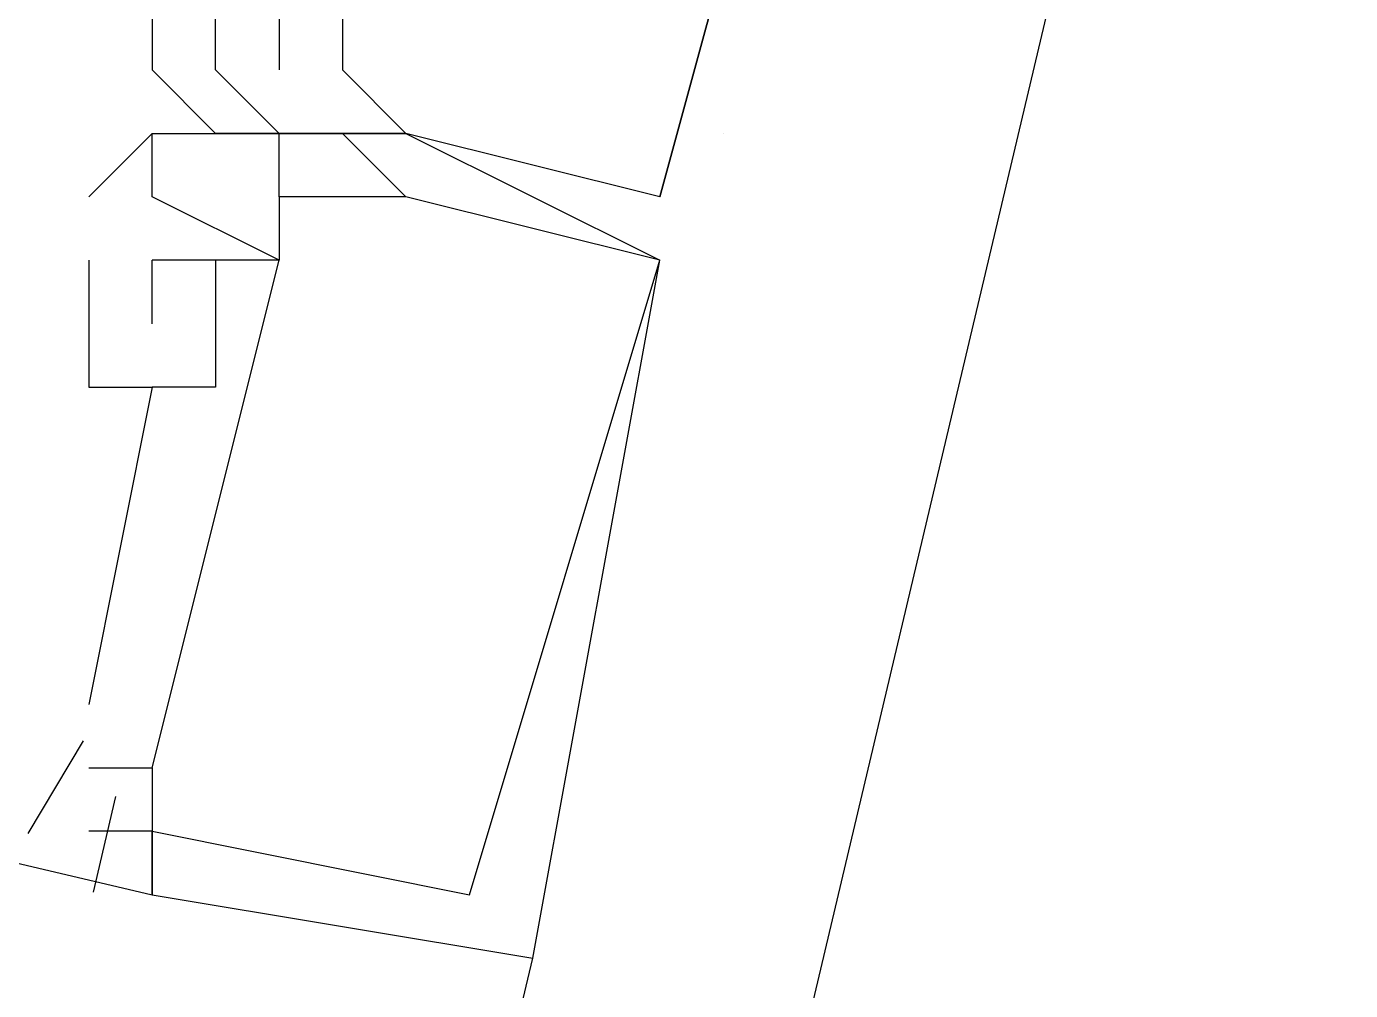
# Model space of a CAD drawing. Header units: feet. Extents: x -84 to 198, y -22 to 181.
# Drawn here: x 119.8536 to 120.1319, y 83.3843 to 83.5869 of the extents above; entities that cross this region are included whole.
import ezdxf

# ---------------------------------------------------------------- set-up
doc = ezdxf.new("R2010")
doc.units = ezdxf.units.FT
doc.layers.add('A-LINEA', color=7, linetype='CONTINUOUS')

msp = doc.modelspace()

# ---------------------------------------------------------------- linework, layer by layer
at = {"layer": 'A-LINEA'}
for p, q in [((119.88, 83.5911), (119.88, 83.5778)), ((119.88, 83.5911), (119.88, 83.5778)), ((119.88, 83.5911), (119.88, 83.5778)), ((119.88, 83.5911), (119.88, 83.5778)), ((119.88, 83.5911), (119.88, 83.5778)), ((119.88, 83.5911), (119.88, 83.5778)), ((119.88, 83.5778), (119.88, 83.5778)), ((119.88, 83.5778), (119.88, 83.5778)), ((119.88, 83.5778), (119.88, 83.5778)), ((119.88, 83.5778), (119.88, 83.5778)), ((119.88, 83.5778), (119.88, 83.5778)), ((119.88, 83.5778), (119.88, 83.5778)), ((119.88, 83.5778), (119.88, 83.5778)), ((119.88, 83.5778), (119.88, 83.5778)), ((119.88, 83.5778), (119.88, 83.5778)), ((119.88, 83.5778), (119.88, 83.5778)), ((119.88, 83.5778), (119.88, 83.5778)), ((119.88, 83.5778), (119.88, 83.5778)), ((119.88, 83.5778), (119.88, 83.5778)), ((119.88, 83.5778), (119.88, 83.5778)), ((119.88, 83.5778), (119.88, 83.5778)), ((119.88, 83.5778), (119.88, 83.5778)), ((119.88, 83.5778), (119.88, 83.5778)), ((119.88, 83.5778), (119.88, 83.5778)), ((119.8933, 83.5778), (119.8933, 83.5778)), ((119.8933, 83.5778), (119.8933, 83.5778)), ((119.8933, 83.5778), (119.8933, 83.5778)), ((119.8933, 83.5778), (119.8933, 83.5778)), ((119.8933, 83.5778), (119.8933, 83.5778)), ((119.8933, 83.5778), (119.8933, 83.5778)), ((119.9067, 83.5778), (119.9067, 83.5778)), ((119.9067, 83.5778), (119.9067, 83.5778)), ((119.9067, 83.5778), (119.9067, 83.5778)), ((119.9067, 83.5778), (119.9067, 83.5778)), ((119.9067, 83.5778), (119.9067, 83.5778)), ((119.9067, 83.5778), (119.9067, 83.5778)), ((119.92, 83.5778), (119.92, 83.5778)), ((119.92, 83.5778), (119.92, 83.5778)), ((119.92, 83.5778), (119.92, 83.5778)), ((119.92, 83.5778), (119.92, 83.5778)), ((119.92, 83.5778), (119.92, 83.5778)), ((119.92, 83.5778), (119.92, 83.5778)), ((119.88, 83.5644), (119.8667, 83.5511)), ((119.88, 83.5644), (119.8667, 83.5511)), ((119.88, 83.5644), (119.8667, 83.5511)), ((119.88, 83.5644), (119.8667, 83.5511)), ((119.88, 83.5644), (119.8667, 83.5511)), ((119.88, 83.5644), (119.8667, 83.5511)), ((119.88, 83.5644), (119.8667, 83.5511)), ((119.88, 83.5644), (119.8667, 83.5511)), ((119.88, 83.5644), (119.8667, 83.5511)), ((119.88, 83.5644), (119.8667, 83.5511)), ((119.88, 83.5644), (119.8667, 83.5511)), ((119.88, 83.5644), (119.8667, 83.5511)), ((119.88, 83.5644), (119.88, 83.5644)), ((119.88, 83.5644), (119.88, 83.5644)), ((119.88, 83.5644), (119.88, 83.5644)), ((119.88, 83.5644), (119.88, 83.5644)), ((119.88, 83.5644), (119.88, 83.5644)), ((119.88, 83.5644), (119.88, 83.5644)), ((119.88, 83.5644), (119.88, 83.5644)), ((119.88, 83.5644), (119.88, 83.5644)), ((119.88, 83.5644), (119.88, 83.5644)), ((119.88, 83.5644), (119.88, 83.5644)), ((119.88, 83.5644), (119.88, 83.5644)), ((119.88, 83.5644), (119.88, 83.5644)), ((119.88, 83.5644), (119.88, 83.5644)), ((119.88, 83.5644), (119.88, 83.5644)), ((119.88, 83.5644), (119.88, 83.5644)), ((119.88, 83.5644), (119.88, 83.5644)), ((119.88, 83.5644), (119.88, 83.5644)), ((119.88, 83.5644), (119.88, 83.5644)), ((119.88, 83.5644), (119.88, 83.5644)), ((119.88, 83.5644), (119.88, 83.5644)), ((119.88, 83.5644), (119.88, 83.5644)), ((119.88, 83.5644), (119.88, 83.5644)), ((119.88, 83.5644), (119.88, 83.5644)), ((119.88, 83.5644), (119.88, 83.5644)), ((119.88, 83.5644), (119.88, 83.5644)), ((119.88, 83.5644), (119.88, 83.5644)), ((119.88, 83.5644), (119.88, 83.5644)), ((119.88, 83.5644), (119.88, 83.5644)), ((119.88, 83.5644), (119.88, 83.5644)), ((119.88, 83.5644), (119.88, 83.5644)), ((119.8933, 83.5644), (119.8933, 83.5644)), ((119.8933, 83.5644), (119.8933, 83.5644)), ((119.8933, 83.5644), (119.8933, 83.5644)), ((119.8933, 83.5644), (119.8933, 83.5644)), ((119.8933, 83.5644), (119.8933, 83.5644)), ((119.8933, 83.5644), (119.8933, 83.5644)), ((119.8933, 83.5644), (119.8933, 83.5644)), ((119.8933, 83.5644), (119.8933, 83.5644)), ((119.8933, 83.5644), (119.8933, 83.5644)), ((119.8933, 83.5644), (119.8933, 83.5644)), ((119.8933, 83.5644), (119.8933, 83.5644)), ((119.8933, 83.5644), (119.8933, 83.5644)), ((119.8933, 83.5644), (119.8933, 83.5644)), ((119.8933, 83.5644), (119.8933, 83.5644)), ((119.8933, 83.5644), (119.8933, 83.5644)), ((119.8933, 83.5644), (119.8933, 83.5644)), ((119.8933, 83.5644), (119.8933, 83.5644)), ((119.8933, 83.5644), (119.8933, 83.5644)), ((119.9067, 83.5644), (119.9067, 83.5644)), ((119.9067, 83.5644), (119.9067, 83.5644)), ((119.9067, 83.5644), (119.9067, 83.5644)), ((119.9067, 83.5644), (119.9067, 83.5644)), ((119.9067, 83.5644), (119.9067, 83.5644)), ((119.9067, 83.5644), (119.9067, 83.5644)), ((119.9067, 83.5644), (119.9067, 83.5644)), ((119.9067, 83.5644), (119.9067, 83.5644)), ((119.9067, 83.5644), (119.9067, 83.5644)), ((119.9067, 83.5644), (119.9067, 83.5644)), ((119.9067, 83.5644), (119.9067, 83.5644)), ((119.9067, 83.5644), (119.9067, 83.5644)), ((119.9067, 83.5644), (119.9067, 83.5644)), ((119.9067, 83.5644), (119.9067, 83.5644)), ((119.9067, 83.5644), (119.9067, 83.5644)), ((119.9067, 83.5644), (119.9067, 83.5644)), ((119.9067, 83.5644), (119.9067, 83.5644)), ((119.9067, 83.5644), (119.9067, 83.5644)), ((119.9067, 83.5644), (119.9067, 83.5644)), ((119.9067, 83.5644), (119.9067, 83.5644)), ((119.9067, 83.5644), (119.9067, 83.5644)), ((119.9067, 83.5644), (119.9067, 83.5644)), ((119.9067, 83.5644), (119.9067, 83.5644)), ((119.9067, 83.5644), (119.9067, 83.5644)), ((119.9067, 83.5644), (119.9067, 83.5644)), ((119.9067, 83.5644), (119.9067, 83.5644)), ((119.9067, 83.5644), (119.9067, 83.5644)), ((119.9067, 83.5644), (119.9067, 83.5644)), ((119.9067, 83.5644), (119.9067, 83.5644)), ((119.9067, 83.5644), (119.9067, 83.5644)), ((119.92, 83.5644), (119.92, 83.5644)), ((119.92, 83.5644), (119.92, 83.5644)), ((119.92, 83.5644), (119.92, 83.5644)), ((119.92, 83.5644), (119.92, 83.5644)), ((119.92, 83.5644), (119.92, 83.5644)), ((119.92, 83.5644), (119.92, 83.5644)), ((119.92, 83.5644), (119.9333, 83.5511)), ((119.92, 83.5644), (119.92, 83.5644)), ((119.92, 83.5644), (119.92, 83.5644)), ((119.92, 83.5644), (119.9333, 83.5511)), ((119.92, 83.5644), (119.92, 83.5644)), ((119.92, 83.5644), (119.92, 83.5644)), ((119.92, 83.5644), (119.9333, 83.5511)), ((119.92, 83.5644), (119.92, 83.5644)), ((119.92, 83.5644), (119.92, 83.5644)), ((119.92, 83.5644), (119.9333, 83.5511)), ((119.92, 83.5644), (119.92, 83.5644)), ((119.92, 83.5644), (119.92, 83.5644)), ((119.92, 83.5644), (119.9333, 83.5511)), ((119.92, 83.5644), (119.92, 83.5644)), ((119.92, 83.5644), (119.92, 83.5644)), ((119.92, 83.5644), (119.9333, 83.5511)), ((119.92, 83.5644), (119.92, 83.5644)), ((119.92, 83.5644), (119.92, 83.5644)), ((119.92, 83.5644), (119.92, 83.5644)), ((119.92, 83.5644), (119.92, 83.5644)), ((119.92, 83.5644), (119.92, 83.5644)), ((119.92, 83.5644), (119.92, 83.5644)), ((119.92, 83.5644), (119.92, 83.5644)), ((119.92, 83.5644), (119.92, 83.5644)), ((119.92, 83.5644), (119.9333, 83.5511)), ((119.92, 83.5644), (119.92, 83.5644)), ((119.92, 83.5644), (119.92, 83.5644)), ((119.92, 83.5644), (119.9333, 83.5511)), ((119.92, 83.5644), (119.92, 83.5644)), ((119.92, 83.5644), (119.92, 83.5644)), ((119.92, 83.5644), (119.9333, 83.5511)), ((119.92, 83.5644), (119.92, 83.5644)), ((119.92, 83.5644), (119.92, 83.5644)), ((119.92, 83.5644), (119.9333, 83.5511)), ((119.92, 83.5644), (119.92, 83.5644)), ((119.92, 83.5644), (119.92, 83.5644)), ((119.92, 83.5644), (119.9333, 83.5511)), ((119.92, 83.5644), (119.92, 83.5644)), ((119.92, 83.5644), (119.92, 83.5644)), ((119.92, 83.5644), (119.9333, 83.5511)), ((119.92, 83.5644), (119.92, 83.5644)), ((119.92, 83.5644), (119.92, 83.5644)), ((119.9333, 83.5644), (119.9867, 83.5378)), ((119.9333, 83.5644), (119.9333, 83.5644)), ((119.9333, 83.5644), (119.9333, 83.5644)), ((119.9333, 83.5644), (119.9333, 83.5644)), ((119.9333, 83.5644), (119.9867, 83.5378)), ((119.9333, 83.5644), (119.9333, 83.5644)), ((119.9333, 83.5644), (119.9333, 83.5644)), ((119.9333, 83.5644), (119.9333, 83.5644)), ((119.9333, 83.5644), (119.9867, 83.5378)), ((119.9333, 83.5644), (119.9333, 83.5644)), ((119.9333, 83.5644), (119.9333, 83.5644)), ((119.9333, 83.5644), (119.9333, 83.5644)), ((119.9867, 83.5511), (119.9333, 83.5644)), ((119.9333, 83.5644), (119.9333, 83.5644)), ((119.9867, 83.5511), (119.9333, 83.5644)), ((119.9333, 83.5644), (119.9333, 83.5644)), ((119.9867, 83.5511), (119.9333, 83.5644)), ((119.9333, 83.5644), (119.9333, 83.5644)), ((119.9867, 83.5511), (119.9333, 83.5644)), ((119.9333, 83.5644), (119.9333, 83.5644)), ((119.9867, 83.5511), (119.9333, 83.5644)), ((119.9333, 83.5644), (119.9333, 83.5644)), ((119.9867, 83.5511), (119.9333, 83.5644)), ((119.9333, 83.5644), (119.9333, 83.5644)), ((119.9333, 83.5644), (119.9867, 83.5378)), ((119.9333, 83.5644), (119.9333, 83.5644)), ((119.9333, 83.5644), (119.9333, 83.5644)), ((119.9333, 83.5644), (119.9333, 83.5644)), ((119.9333, 83.5644), (119.9867, 83.5378)), ((119.9333, 83.5644), (119.9333, 83.5644)), ((119.9333, 83.5644), (119.9333, 83.5644)), ((119.9333, 83.5644), (119.9333, 83.5644)), ((119.9333, 83.5644), (119.9867, 83.5378)), ((119.9333, 83.5644), (119.9333, 83.5644)), ((119.9333, 83.5644), (119.9333, 83.5644)), ((119.9333, 83.5644), (119.9333, 83.5644)), ((119.9867, 83.5511), (119.9333, 83.5644)), ((119.9333, 83.5644), (119.9333, 83.5644)), ((119.9867, 83.5511), (119.9333, 83.5644)), ((119.9333, 83.5644), (119.9333, 83.5644)), ((119.9867, 83.5511), (119.9333, 83.5644)), ((119.9333, 83.5644), (119.9333, 83.5644)), ((119.9867, 83.5511), (119.9333, 83.5644)), ((119.9333, 83.5644), (119.9333, 83.5644)), ((119.9867, 83.5511), (119.9333, 83.5644)), ((119.9333, 83.5644), (119.9333, 83.5644)), ((119.9867, 83.5511), (119.9333, 83.5644)), ((119.9333, 83.5644), (119.9333, 83.5644)), ((120, 83.5644), (120, 83.5644)), ((120, 83.5644), (120, 83.5644)), ((120, 83.5644), (120, 83.5644)), ((120, 83.5644), (120, 83.5644)), ((119.8667, 83.5511), (119.8667, 83.5511)), ((119.8667, 83.5511), (119.8667, 83.5511)), ((119.8667, 83.5511), (119.8667, 83.5511)), ((119.8667, 83.5511), (119.8667, 83.5511)), ((119.8667, 83.5511), (119.8667, 83.5511)), ((119.8667, 83.5511), (119.8667, 83.5511)), ((119.8667, 83.5511), (119.8667, 83.5511)), ((119.8667, 83.5511), (119.8667, 83.5511)), ((119.8667, 83.5511), (119.8667, 83.5511)), ((119.8667, 83.5511), (119.8667, 83.5511)), ((119.8667, 83.5511), (119.8667, 83.5511)), ((119.8667, 83.5511), (119.8667, 83.5511)), ((119.88, 83.5511), (119.88, 83.5511)), ((119.88, 83.5511), (119.88, 83.5511)), ((119.88, 83.5511), (119.88, 83.5511)), ((119.88, 83.5511), (119.88, 83.5511)), ((119.88, 83.5511), (119.88, 83.5511)), ((119.88, 83.5511), (119.88, 83.5511)), ((119.88, 83.5511), (119.88, 83.5511)), ((119.88, 83.5511), (119.88, 83.5511)), ((119.88, 83.5511), (119.88, 83.5511)), ((119.88, 83.5511), (119.88, 83.5511)), ((119.88, 83.5511), (119.88, 83.5511)), ((119.88, 83.5511), (119.88, 83.5511)), ((119.88, 83.5511), (119.88, 83.5511)), ((119.88, 83.5511), (119.88, 83.5511)), ((119.88, 83.5511), (119.88, 83.5511)), ((119.88, 83.5511), (119.88, 83.5511)), ((119.88, 83.5511), (119.88, 83.5511)), ((119.88, 83.5511), (119.88, 83.5511)), ((119.88, 83.5511), (119.88, 83.5511)), ((119.88, 83.5511), (119.88, 83.5511)), ((119.88, 83.5511), (119.88, 83.5511)), ((119.88, 83.5511), (119.88, 83.5511)), ((119.88, 83.5511), (119.88, 83.5511)), ((119.88, 83.5511), (119.88, 83.5511)), ((119.9067, 83.5511), (119.9067, 83.5511)), ((119.9067, 83.5511), (119.9067, 83.5511)), ((119.9067, 83.5511), (119.9067, 83.5511)), ((119.9067, 83.5511), (119.9067, 83.5511)), ((119.9067, 83.5511), (119.9067, 83.5511)), ((119.9067, 83.5511), (119.9067, 83.5511)), ((119.9067, 83.5511), (119.9067, 83.5511)), ((119.9067, 83.5511), (119.9067, 83.5511)), ((119.9067, 83.5511), (119.9067, 83.5511)), ((119.9067, 83.5511), (119.9067, 83.5511)), ((119.9067, 83.5511), (119.9067, 83.5511)), ((119.9067, 83.5511), (119.9067, 83.5511)), ((119.9067, 83.5511), (119.9067, 83.5511)), ((119.9067, 83.5511), (119.9067, 83.5511)), ((119.9067, 83.5511), (119.9067, 83.5511)), ((119.9067, 83.5511), (119.9067, 83.5511)), ((119.9067, 83.5511), (119.9067, 83.5511)), ((119.9067, 83.5511), (119.9067, 83.5511)), ((119.9067, 83.5511), (119.9067, 83.5511)), ((119.9067, 83.5511), (119.9067, 83.5511)), ((119.9067, 83.5511), (119.9067, 83.5511)), ((119.9067, 83.5511), (119.9067, 83.5511)), ((119.9067, 83.5511), (119.9067, 83.5511)), ((119.9067, 83.5511), (119.9067, 83.5511)), ((119.92, 83.5511), (119.92, 83.5511)), ((119.92, 83.5511), (119.92, 83.5511)), ((119.92, 83.5511), (119.92, 83.5511)), ((119.92, 83.5511), (119.92, 83.5511)), ((119.92, 83.5511), (119.92, 83.5511)), ((119.92, 83.5511), (119.92, 83.5511)), ((119.92, 83.5511), (119.92, 83.5511)), ((119.92, 83.5511), (119.92, 83.5511)), ((119.92, 83.5511), (119.92, 83.5511)), ((119.92, 83.5511), (119.92, 83.5511)), ((119.92, 83.5511), (119.92, 83.5511)), ((119.92, 83.5511), (119.92, 83.5511)), ((119.9333, 83.5511), (119.9333, 83.5511)), ((119.9333, 83.5511), (119.9333, 83.5511)), ((119.9333, 83.5511), (119.9333, 83.5511)), ((119.9333, 83.5511), (119.9333, 83.5511)), ((119.9333, 83.5511), (119.9333, 83.5511)), ((119.9333, 83.5511), (119.9333, 83.5511)), ((119.9333, 83.5511), (119.9333, 83.5511)), ((119.9333, 83.5511), (119.9333, 83.5511)), ((119.9333, 83.5511), (119.9333, 83.5511)), ((119.9333, 83.5511), (119.9333, 83.5511)), ((119.9333, 83.5511), (119.9333, 83.5511)), ((119.9333, 83.5511), (119.9333, 83.5511)), ((119.9333, 83.5511), (119.9333, 83.5511)), ((119.9333, 83.5511), (119.9333, 83.5511)), ((119.9333, 83.5511), (119.9333, 83.5511)), ((119.9333, 83.5511), (119.9333, 83.5511)), ((119.9333, 83.5511), (119.9333, 83.5511)), ((119.9333, 83.5511), (119.9333, 83.5511)), ((119.9333, 83.5511), (119.9333, 83.5511)), ((119.9333, 83.5511), (119.9333, 83.5511)), ((119.9333, 83.5511), (119.9333, 83.5511)), ((119.9333, 83.5511), (119.9333, 83.5511)), ((119.9333, 83.5511), (119.9333, 83.5511)), ((119.9333, 83.5511), (119.9333, 83.5511)), ((119.9867, 83.5511), (119.9867, 83.5511)), ((119.9867, 83.5511), (119.9867, 83.5511)), ((119.9867, 83.5511), (119.9867, 83.5511)), ((119.9867, 83.5511), (119.9867, 83.5511)), ((119.9867, 83.5511), (119.9867, 83.5511)), ((119.9867, 83.5511), (119.9867, 83.5511)), ((119.9867, 83.5511), (119.9867, 83.5511)), ((119.9867, 83.5511), (119.9867, 83.5511)), ((119.9867, 83.5511), (119.9867, 83.5511)), ((119.9867, 83.5511), (119.9867, 83.5511)), ((119.9867, 83.5511), (119.9867, 83.5511)), ((119.9867, 83.5511), (119.9867, 83.5511)), ((119.9867, 83.5511), (119.9867, 83.5511)), ((119.9867, 83.5511), (119.9867, 83.5511)), ((119.9867, 83.5511), (119.9867, 83.5511)), ((119.9867, 83.5511), (119.9867, 83.5511)), ((119.9867, 83.5511), (119.9867, 83.5511)), ((119.9867, 83.5511), (119.9867, 83.5511)), ((119.9867, 83.5511), (119.9867, 83.5511)), ((119.9867, 83.5511), (119.9867, 83.5511)), ((119.9867, 83.5511), (119.9867, 83.5511)), ((119.9867, 83.5511), (119.9867, 83.5511)), ((119.9867, 83.5511), (119.9867, 83.5511)), ((119.9867, 83.5511), (119.9867, 83.5511)), ((119.8667, 83.5378), (119.8667, 83.5111)), ((119.8667, 83.5378), (119.8667, 83.5378)), ((119.8667, 83.5378), (119.8667, 83.5111)), ((119.8667, 83.5378), (119.8667, 83.5378)), ((119.8667, 83.5378), (119.8667, 83.5111)), ((119.8667, 83.5378), (119.8667, 83.5378)), ((119.8667, 83.5378), (119.8667, 83.5111)), ((119.8667, 83.5378), (119.8667, 83.5378)), ((119.8667, 83.5378), (119.8667, 83.5111)), ((119.8667, 83.5378), (119.8667, 83.5378)), ((119.8667, 83.5378), (119.8667, 83.5111)), ((119.8667, 83.5378), (119.8667, 83.5378)), ((119.88, 83.5244), (119.88, 83.5378)), ((119.88, 83.5378), (119.88, 83.5378)), ((119.88, 83.5378), (119.88, 83.5378)), ((119.88, 83.5244), (119.88, 83.5378)), ((119.88, 83.5378), (119.88, 83.5378)), ((119.88, 83.5378), (119.88, 83.5378)), ((119.88, 83.5244), (119.88, 83.5378)), ((119.88, 83.5378), (119.88, 83.5378)), ((119.88, 83.5378), (119.88, 83.5378)), ((119.88, 83.5378), (119.88, 83.5378)), ((119.88, 83.5378), (119.88, 83.5378)), ((119.88, 83.5378), (119.88, 83.5378)), ((119.88, 83.5244), (119.88, 83.5378)), ((119.88, 83.5378), (119.88, 83.5378)), ((119.88, 83.5378), (119.88, 83.5378)), ((119.88, 83.5244), (119.88, 83.5378)), ((119.88, 83.5378), (119.88, 83.5378)), ((119.88, 83.5378), (119.88, 83.5378)), ((119.88, 83.5244), (119.88, 83.5378)), ((119.88, 83.5378), (119.88, 83.5378)), ((119.88, 83.5378), (119.88, 83.5378)), ((119.88, 83.5378), (119.88, 83.5378)), ((119.88, 83.5378), (119.88, 83.5378)), ((119.88, 83.5378), (119.88, 83.5378)), ((119.8933, 83.5378), (119.8933, 83.5378)), ((119.8933, 83.5378), (119.8933, 83.5378)), ((119.8933, 83.5378), (119.8933, 83.5378)), ((119.8933, 83.5378), (119.8933, 83.5378)), ((119.8933, 83.5378), (119.8933, 83.5378)), ((119.8933, 83.5378), (119.8933, 83.5378)), ((119.8933, 83.5378), (119.8933, 83.5378)), ((119.8933, 83.5378), (119.8933, 83.5378)), ((119.8933, 83.5378), (119.8933, 83.5378)), ((119.8933, 83.5378), (119.8933, 83.5378)), ((119.8933, 83.5378), (119.8933, 83.5378)), ((119.8933, 83.5378), (119.8933, 83.5378)), ((119.8933, 83.5378), (119.8933, 83.5378)), ((119.8933, 83.5378), (119.8933, 83.5378)), ((119.8933, 83.5378), (119.8933, 83.5378)), ((119.8933, 83.5378), (119.8933, 83.5378)), ((119.8933, 83.5378), (119.8933, 83.5378)), ((119.8933, 83.5378), (119.8933, 83.5378)), ((119.9067, 83.5378), (119.9067, 83.5378)), ((119.9067, 83.5378), (119.9067, 83.5378)), ((119.9067, 83.5378), (119.9067, 83.5378)), ((119.9067, 83.5378), (119.9067, 83.5378)), ((119.9067, 83.5378), (119.9067, 83.5378)), ((119.9067, 83.5378), (119.9067, 83.5378)), ((119.9067, 83.5378), (119.9067, 83.5378)), ((119.9067, 83.5378), (119.9067, 83.5378)), ((119.9067, 83.5378), (119.9067, 83.5378)), ((119.9067, 83.5378), (119.9067, 83.5378)), ((119.9067, 83.5378), (119.9067, 83.5378)), ((119.9067, 83.5378), (119.9067, 83.5378)), ((119.9067, 83.5378), (119.9067, 83.5378)), ((119.9067, 83.5378), (119.9067, 83.5378)), ((119.9067, 83.5378), (119.9067, 83.5378)), ((119.9067, 83.5378), (119.9067, 83.5378)), ((119.9067, 83.5378), (119.9067, 83.5378)), ((119.9067, 83.5378), (119.9067, 83.5378)), ((119.9067, 83.5378), (119.9067, 83.5378)), ((119.9067, 83.5378), (119.9067, 83.5378)), ((119.9067, 83.5378), (119.9067, 83.5378)), ((119.9067, 83.5378), (119.9067, 83.5378)), ((119.9067, 83.5378), (119.9067, 83.5378)), ((119.9067, 83.5378), (119.9067, 83.5378)), ((119.9067, 83.5378), (119.9067, 83.5378)), ((119.9067, 83.5378), (119.9067, 83.5378)), ((119.9067, 83.5378), (119.9067, 83.5378)), ((119.9067, 83.5378), (119.9067, 83.5378)), ((119.9067, 83.5378), (119.9067, 83.5378)), ((119.9067, 83.5378), (119.9067, 83.5378)), ((119.9867, 83.5378), (119.9867, 83.5378)), ((119.9867, 83.5378), (119.9867, 83.5378)), ((119.9867, 83.5378), (119.9867, 83.5378)), ((119.9867, 83.5378), (119.9867, 83.5378)), ((119.9867, 83.5378), (119.9867, 83.5378)), ((119.9867, 83.5378), (119.9867, 83.5378)), ((119.9867, 83.5378), (119.9867, 83.5378)), ((119.9867, 83.5378), (119.9867, 83.5378)), ((119.9867, 83.5378), (119.9867, 83.5378)), ((119.9867, 83.5378), (119.9867, 83.5378)), ((119.9867, 83.5378), (119.9867, 83.5378)), ((119.9867, 83.5378), (119.9867, 83.5378)), ((119.9867, 83.5378), (119.9867, 83.5378)), ((119.9867, 83.5378), (119.9867, 83.5378)), ((119.9867, 83.5378), (119.9867, 83.5378)), ((119.9867, 83.5378), (119.9867, 83.5378)), ((119.9867, 83.5378), (119.9867, 83.5378)), ((119.9867, 83.5378), (119.9867, 83.5378)), ((119.9867, 83.5378), (119.9867, 83.5378)), ((119.9867, 83.5378), (119.9867, 83.5378)), ((119.9867, 83.5378), (119.9867, 83.5378)), ((119.9867, 83.5378), (119.9867, 83.5378)), ((119.9867, 83.5378), (119.9867, 83.5378)), ((119.9867, 83.5378), (119.9867, 83.5378)), ((119.9867, 83.5378), (119.9867, 83.5378)), ((119.9867, 83.5378), (119.9867, 83.5378)), ((119.9867, 83.5378), (119.9867, 83.5378)), ((119.9867, 83.5378), (119.9867, 83.5378)), ((119.9867, 83.5378), (119.9867, 83.5378)), ((119.9867, 83.5378), (119.9867, 83.5378)), ((119.9867, 83.5378), (119.9867, 83.5378)), ((119.9867, 83.5378), (119.9867, 83.5378)), ((119.9867, 83.5378), (119.9867, 83.5378)), ((119.9867, 83.5378), (119.9867, 83.5378)), ((119.88, 83.5244), (119.88, 83.5244)), ((119.88, 83.5244), (119.88, 83.5244)), ((119.88, 83.5244), (119.88, 83.5244)), ((119.88, 83.5244), (119.88, 83.5244)), ((119.88, 83.5244), (119.88, 83.5244)), ((119.88, 83.5244), (119.88, 83.5244)), ((119.8933, 83.5244), (119.8933, 83.5244)), ((119.8933, 83.5244), (119.8933, 83.5244)), ((119.8933, 83.5244), (119.8933, 83.5244)), ((119.8933, 83.5244), (119.8933, 83.5244)), ((119.8933, 83.5244), (119.8933, 83.5244)), ((119.8933, 83.5244), (119.8933, 83.5244)), ((119.8667, 83.5111), (119.8667, 83.5111)), ((119.8667, 83.5111), (119.8667, 83.5111)), ((119.8667, 83.5111), (119.8667, 83.5111)), ((119.8667, 83.5111), (119.8667, 83.5111)), ((119.8667, 83.5111), (119.8667, 83.5111)), ((119.8667, 83.5111), (119.8667, 83.5111)), ((119.88, 83.5111), (119.88, 83.5111)), ((119.88, 83.5111), (119.88, 83.5111)), ((119.88, 83.5111), (119.88, 83.5111)), ((119.88, 83.5111), (119.88, 83.5111)), ((119.88, 83.5111), (119.88, 83.5111)), ((119.88, 83.5111), (119.88, 83.5111)), ((119.88, 83.5111), (119.88, 83.5111)), ((119.88, 83.5111), (119.88, 83.5111)), ((119.88, 83.5111), (119.88, 83.5111)), ((119.88, 83.5111), (119.88, 83.5111)), ((119.88, 83.5111), (119.88, 83.5111)), ((119.88, 83.5111), (119.88, 83.5111)), ((119.8933, 83.5111), (119.8933, 83.5111)), ((119.8933, 83.5111), (119.8933, 83.5111)), ((119.8933, 83.5111), (119.8933, 83.5111)), ((119.8933, 83.5111), (119.8933, 83.5111)), ((119.8933, 83.5111), (119.8933, 83.5111)), ((119.8933, 83.5111), (119.8933, 83.5111)), ((119.8667, 83.4444), (119.8667, 83.4444)), ((119.8667, 83.4444), (119.8667, 83.4444)), ((119.8667, 83.4444), (119.8667, 83.4444)), ((119.8667, 83.4444), (119.8667, 83.4444)), ((119.8667, 83.4444), (119.8667, 83.4444)), ((119.8667, 83.4444), (119.8667, 83.4444)), ((119.8655, 83.4368), (119.8539, 83.4173)), ((119.8655, 83.4368), (119.8539, 83.4173)), ((119.8655, 83.4368), (119.8539, 83.4173)), ((119.8655, 83.4368), (119.8539, 83.4173)), ((119.8655, 83.4368), (119.8539, 83.4173)), ((119.8655, 83.4368), (119.8539, 83.4173)), ((119.8667, 83.4311), (119.8667, 83.4311)), ((119.8667, 83.4311), (119.8667, 83.4311)), ((119.8667, 83.4311), (119.8667, 83.4311)), ((119.8667, 83.4311), (119.8667, 83.4311)), ((119.8667, 83.4311), (119.8667, 83.4311)), ((119.8667, 83.4311), (119.8667, 83.4311)), ((119.88, 83.4311), (119.88, 83.4311)), ((119.88, 83.4311), (119.88, 83.4311)), ((119.88, 83.4311), (119.88, 83.4311)), ((119.88, 83.4311), (119.88, 83.4311)), ((119.88, 83.4311), (119.88, 83.4311)), ((119.88, 83.4311), (119.88, 83.4311)), ((119.88, 83.4311), (119.88, 83.4311)), ((119.88, 83.4311), (119.88, 83.4311)), ((119.88, 83.4311), (119.88, 83.4311)), ((119.88, 83.4311), (119.88, 83.4311)), ((119.88, 83.4311), (119.88, 83.4311)), ((119.88, 83.4311), (119.88, 83.4311)), ((119.88, 83.4311), (119.88, 83.4311)), ((119.88, 83.4311), (119.88, 83.4311)), ((119.88, 83.4311), (119.88, 83.4311)), ((119.88, 83.4311), (119.88, 83.4311)), ((119.88, 83.4311), (119.88, 83.4311)), ((119.88, 83.4311), (119.88, 83.4311)), ((119.8723, 83.4251), (119.8676, 83.405)), ((119.8723, 83.4251), (119.8676, 83.405)), ((119.8723, 83.4251), (119.8676, 83.405)), ((119.8723, 83.4251), (119.8676, 83.405)), ((119.8723, 83.4251), (119.8676, 83.405)), ((119.8723, 83.4251), (119.8676, 83.405)), ((119.8667, 83.4178), (119.8667, 83.4178)), ((119.8667, 83.4178), (119.8667, 83.4178)), ((119.8667, 83.4178), (119.8667, 83.4178)), ((119.8667, 83.4178), (119.8667, 83.4178)), ((119.8667, 83.4178), (119.8667, 83.4178)), ((119.8667, 83.4178), (119.8667, 83.4178)), ((119.88, 83.4178), (119.88, 83.4178)), ((119.88, 83.4178), (119.88, 83.4178)), ((119.88, 83.4178), (119.88, 83.4178)), ((119.88, 83.4178), (119.88, 83.4178)), ((119.88, 83.4178), (119.88, 83.4178)), ((119.88, 83.4178), (119.88, 83.4178)), ((119.88, 83.4178), (119.88, 83.4178)), ((119.88, 83.4178), (119.88, 83.4178)), ((119.88, 83.4178), (119.88, 83.4178)), ((119.88, 83.4178), (119.88, 83.4178)), ((119.88, 83.4178), (119.88, 83.4178)), ((119.88, 83.4178), (119.88, 83.4178)), ((119.88, 83.4178), (119.88, 83.4178)), ((119.88, 83.4178), (119.88, 83.4178)), ((119.88, 83.4178), (119.88, 83.4178)), ((119.88, 83.4178), (119.88, 83.4178)), ((119.88, 83.4178), (119.88, 83.4178)), ((119.88, 83.4178), (119.88, 83.4178)), ((119.88, 83.4044), (119.88, 83.4044)), ((119.88, 83.4044), (119.88, 83.4044)), ((119.88, 83.4044), (119.88, 83.4044)), ((119.88, 83.4044), (119.88, 83.4044)), ((119.88, 83.4044), (119.88, 83.4044)), ((119.88, 83.4044), (119.88, 83.4044)), ((119.88, 83.4044), (119.88, 83.4044)), ((119.88, 83.4044), (119.88, 83.4044)), ((119.88, 83.4044), (119.88, 83.4044)), ((119.88, 83.4044), (119.88, 83.4044)), ((119.88, 83.4044), (119.88, 83.4044)), ((119.88, 83.4044), (119.88, 83.4044)), ((119.88, 83.4044), (119.88, 83.4044)), ((119.88, 83.4044), (119.88, 83.4044)), ((119.88, 83.4044), (119.88, 83.4044)), ((119.88, 83.4044), (119.88, 83.4044)), ((119.88, 83.4044), (119.88, 83.4044)), ((119.88, 83.4044), (119.88, 83.4044)), ((119.9467, 83.4044), (119.9467, 83.4044)), ((119.9467, 83.4044), (119.9467, 83.4044)), ((119.9467, 83.4044), (119.9467, 83.4044)), ((119.9467, 83.4044), (119.9467, 83.4044)), ((119.9467, 83.4044), (119.9467, 83.4044)), ((119.9467, 83.4044), (119.9467, 83.4044)), ((119.9467, 83.4044), (119.9467, 83.4044)), ((119.9467, 83.4044), (119.9467, 83.4044)), ((119.9467, 83.4044), (119.9467, 83.4044)), ((119.9467, 83.4044), (119.9467, 83.4044)), ((119.9467, 83.4044), (119.9467, 83.4044)), ((119.9467, 83.4044), (119.9467, 83.4044)), ((118.32, 76.4578), (119.96, 83.3911)), ((118.32, 76.4578), (119.96, 83.3911)), ((119.96, 83.3911), (119.96, 83.3911)), ((119.96, 83.3911), (119.96, 83.3911)), ((119.96, 83.3911), (119.96, 83.3911)), ((119.96, 83.3911), (119.96, 83.3911)), ((119.96, 83.3911), (119.96, 83.3911)), ((119.96, 83.3911), (119.96, 83.3911)), ((119.96, 83.3911), (119.96, 83.3911)), ((119.96, 83.3911), (119.96, 83.3911)), ((119.96, 83.3911), (119.96, 83.3911)), ((119.96, 83.3911), (119.96, 83.3911)), ((119.96, 83.3911), (119.96, 83.3911)), ((119.96, 83.3911), (119.96, 83.3911))]:
    msp.add_line(p, q, dxfattribs=at)
for points in [[(117.0933, 59.0178), (114.4, 59.6578), (118.2, 75.6978), (122, 91.7511), (124.68, 91.1111)], [(117.0933, 59.0178), (114.4, 59.6578), (118.2, 75.6978), (122, 91.7511), (124.68, 91.1111)], [(119.2933, 83.7911), (119.28, 83.7911), (119.2533, 83.7244), (119.24, 83.7244), (119.2, 83.5644), (119.88, 83.4044), (119.88, 83.4178), (119.8667, 83.4178)], [(119.2933, 83.7911), (119.28, 83.7911), (119.2533, 83.7244), (119.24, 83.7244), (119.2, 83.5644), (119.88, 83.4044), (119.88, 83.4178), (119.8667, 83.4178)], [(119.2933, 83.7911), (119.28, 83.7911), (119.2533, 83.7244), (119.24, 83.7244), (119.2, 83.5644), (119.88, 83.4044), (119.88, 83.4178), (119.8667, 83.4178)], [(119.2933, 83.7911), (119.28, 83.7911), (119.2533, 83.7244), (119.24, 83.7244), (119.2, 83.5644), (119.88, 83.4044), (119.88, 83.4178), (119.8667, 83.4178)], [(119.2933, 83.7911), (119.28, 83.7911), (119.2533, 83.7244), (119.24, 83.7244), (119.2, 83.5644), (119.88, 83.4044), (119.88, 83.4178), (119.8667, 83.4178)], [(119.2933, 83.7911), (119.28, 83.7911), (119.2533, 83.7244), (119.24, 83.7244), (119.2, 83.5644), (119.88, 83.4044), (119.88, 83.4178), (119.8667, 83.4178)], [(119.9867, 83.5511), (120.0267, 83.6978), (120.0267, 83.6978), (119.9467, 83.7111), (119.9467, 83.6978), (119.9467, 83.7111)], [(119.9867, 83.5511), (120.0267, 83.6978), (120.0267, 83.6978), (119.9467, 83.7111), (119.9467, 83.6978), (119.9467, 83.7111)], [(119.9867, 83.5511), (120.0267, 83.6978), (120.0267, 83.6978), (119.9467, 83.7111), (119.9467, 83.6978), (119.9467, 83.7111)], [(119.9867, 83.5511), (120.0267, 83.6978), (120.0267, 83.6978), (119.9467, 83.7111), (119.9467, 83.6978), (119.9467, 83.7111)], [(119.9867, 83.5511), (120.0267, 83.6978), (120.0267, 83.6978), (119.9467, 83.7111), (119.9467, 83.6978), (119.9467, 83.7111)], [(119.9867, 83.5511), (120.0267, 83.6978), (120.0267, 83.6978), (119.9467, 83.7111), (119.9467, 83.6978), (119.9467, 83.7111)], [(120.0267, 83.6978), (119.9867, 83.5511), (119.9867, 83.5511), (119.9333, 83.5644), (119.9333, 83.5644), (119.9333, 83.5644), (119.9333, 83.5644), (119.92, 83.5778)], [(120.0267, 83.6978), (119.9867, 83.5511), (119.9867, 83.5511), (119.9333, 83.5644), (119.9333, 83.5644), (119.9333, 83.5644), (119.9333, 83.5644), (119.92, 83.5778)], [(120.0267, 83.6978), (119.9867, 83.5511), (119.9867, 83.5511), (119.9333, 83.5644), (119.9333, 83.5644), (119.9333, 83.5644), (119.9333, 83.5644), (119.92, 83.5778)], [(120.0267, 83.6978), (119.9867, 83.5511), (119.9867, 83.5511), (119.9333, 83.5644), (119.9333, 83.5644), (119.9333, 83.5644), (119.9333, 83.5644), (119.92, 83.5778)], [(120.0267, 83.6978), (119.9867, 83.5511), (119.9867, 83.5511), (119.9333, 83.5644), (119.9333, 83.5644), (119.9333, 83.5644), (119.9333, 83.5644), (119.92, 83.5778)], [(120.0267, 83.6978), (119.9867, 83.5511), (119.9867, 83.5511), (119.9333, 83.5644), (119.9333, 83.5644), (119.9333, 83.5644), (119.9333, 83.5644), (119.92, 83.5778)], [(119.8933, 83.5911), (119.8933, 83.6044), (119.8933, 83.6044), (119.8933, 83.5911), (119.9067, 83.5911), (119.9067, 83.5911), (119.92, 83.5911), (119.92, 83.5778), (119.92, 83.5778)], [(119.8933, 83.5911), (119.8933, 83.6044), (119.8933, 83.6044), (119.8933, 83.5911), (119.9067, 83.5911), (119.9067, 83.5911), (119.92, 83.5911), (119.92, 83.5778), (119.92, 83.5778)], [(119.8933, 83.5911), (119.8933, 83.6044), (119.8933, 83.6044), (119.8933, 83.5911), (119.9067, 83.5911), (119.9067, 83.5911), (119.92, 83.5911), (119.92, 83.5778), (119.92, 83.5778)], [(119.8933, 83.5911), (119.8933, 83.6044), (119.8933, 83.6044), (119.8933, 83.5911), (119.9067, 83.5911), (119.9067, 83.5911), (119.92, 83.5911), (119.92, 83.5778), (119.92, 83.5778)], [(119.8933, 83.5911), (119.8933, 83.6044), (119.8933, 83.6044), (119.8933, 83.5911), (119.9067, 83.5911), (119.9067, 83.5911), (119.92, 83.5911), (119.92, 83.5778), (119.92, 83.5778)], [(119.8933, 83.5911), (119.8933, 83.6044), (119.8933, 83.6044), (119.8933, 83.5911), (119.9067, 83.5911), (119.9067, 83.5911), (119.92, 83.5911), (119.92, 83.5778), (119.92, 83.5778)], [(119.9067, 83.5644), (119.8933, 83.5778), (119.8933, 83.5911), (119.9067, 83.5911), (119.9067, 83.5778)], [(119.9067, 83.5644), (119.8933, 83.5778), (119.8933, 83.5911), (119.9067, 83.5911), (119.9067, 83.5778)], [(119.9067, 83.5644), (119.8933, 83.5778), (119.8933, 83.5911), (119.9067, 83.5911), (119.9067, 83.5778)], [(119.9067, 83.5644), (119.8933, 83.5778), (119.8933, 83.5911), (119.9067, 83.5911), (119.9067, 83.5778)], [(119.9067, 83.5644), (119.8933, 83.5778), (119.8933, 83.5911), (119.9067, 83.5911), (119.9067, 83.5778)], [(119.9067, 83.5644), (119.8933, 83.5778), (119.8933, 83.5911), (119.9067, 83.5911), (119.9067, 83.5778)], [(119.92, 83.5644), (119.8933, 83.5644), (119.88, 83.5778)], [(119.92, 83.5644), (119.8933, 83.5644), (119.88, 83.5778)], [(119.92, 83.5644), (119.8933, 83.5644), (119.88, 83.5778)], [(119.92, 83.5644), (119.8933, 83.5644), (119.88, 83.5778)], [(119.92, 83.5644), (119.8933, 83.5644), (119.88, 83.5778)], [(119.92, 83.5644), (119.8933, 83.5644), (119.88, 83.5778)], [(119.92, 83.5644), (119.8933, 83.5644), (119.88, 83.5778)], [(119.92, 83.5644), (119.8933, 83.5644), (119.88, 83.5778)], [(119.92, 83.5644), (119.8933, 83.5644), (119.88, 83.5778)], [(119.92, 83.5644), (119.8933, 83.5644), (119.88, 83.5778)], [(119.92, 83.5644), (119.8933, 83.5644), (119.88, 83.5778)], [(119.92, 83.5644), (119.8933, 83.5644), (119.88, 83.5778)], [(119.88, 83.5644), (119.8933, 83.5644), (119.92, 83.5644), (119.9333, 83.5644), (119.92, 83.5644)], [(119.88, 83.5644), (119.8933, 83.5644), (119.92, 83.5644), (119.9333, 83.5644), (119.92, 83.5644)], [(119.88, 83.5644), (119.8933, 83.5644), (119.92, 83.5644), (119.9333, 83.5644), (119.92, 83.5644)], [(119.88, 83.4178), (119.9467, 83.4044), (119.9467, 83.4044), (119.9867, 83.5378), (119.9867, 83.5378), (119.9333, 83.5511), (119.9333, 83.5511), (119.9333, 83.5511), (119.9333, 83.5511), (119.9067, 83.5511), (119.9067, 83.5511), (119.9067, 83.5378), (119.88, 83.5511), (119.88, 83.5644), (119.9067, 83.5644)], [(119.88, 83.4178), (119.9467, 83.4044), (119.9467, 83.4044), (119.9867, 83.5378), (119.9867, 83.5378), (119.9333, 83.5511), (119.9333, 83.5511), (119.9333, 83.5511), (119.9333, 83.5511), (119.9067, 83.5511), (119.9067, 83.5511), (119.9067, 83.5378), (119.88, 83.5511), (119.88, 83.5644), (119.9067, 83.5644)], [(119.88, 83.4178), (119.9467, 83.4044), (119.9467, 83.4044), (119.9867, 83.5378), (119.9867, 83.5378), (119.9333, 83.5511), (119.9333, 83.5511), (119.9333, 83.5511), (119.9333, 83.5511), (119.9067, 83.5511), (119.9067, 83.5511), (119.9067, 83.5378), (119.88, 83.5511), (119.88, 83.5644), (119.9067, 83.5644)], [(119.88, 83.4178), (119.9467, 83.4044), (119.9467, 83.4044), (119.9867, 83.5378), (119.9867, 83.5378), (119.9333, 83.5511), (119.9333, 83.5511), (119.9333, 83.5511), (119.9333, 83.5511), (119.9067, 83.5511), (119.9067, 83.5511), (119.9067, 83.5378), (119.88, 83.5511), (119.88, 83.5644), (119.9067, 83.5644)], [(119.88, 83.4178), (119.9467, 83.4044), (119.9467, 83.4044), (119.9867, 83.5378), (119.9867, 83.5378), (119.9333, 83.5511), (119.9333, 83.5511), (119.9333, 83.5511), (119.9333, 83.5511), (119.9067, 83.5511), (119.9067, 83.5511), (119.9067, 83.5378), (119.88, 83.5511), (119.88, 83.5644), (119.9067, 83.5644)], [(119.88, 83.4178), (119.9467, 83.4044), (119.9467, 83.4044), (119.9867, 83.5378), (119.9867, 83.5378), (119.9333, 83.5511), (119.9333, 83.5511), (119.9333, 83.5511), (119.9333, 83.5511), (119.9067, 83.5511), (119.9067, 83.5511), (119.9067, 83.5378), (119.88, 83.5511), (119.88, 83.5644), (119.9067, 83.5644)], [(119.88, 83.5644), (119.8933, 83.5644), (119.92, 83.5644), (119.9333, 83.5644), (119.92, 83.5644)], [(119.88, 83.5644), (119.8933, 83.5644), (119.92, 83.5644), (119.9333, 83.5644), (119.92, 83.5644)], [(119.88, 83.5644), (119.8933, 83.5644), (119.92, 83.5644), (119.9333, 83.5644), (119.92, 83.5644)], [(119.88, 83.4178), (119.9467, 83.4044), (119.9467, 83.4044), (119.9867, 83.5378), (119.9867, 83.5378), (119.9333, 83.5511), (119.9333, 83.5511), (119.9333, 83.5511), (119.9333, 83.5511), (119.9067, 83.5511), (119.9067, 83.5511), (119.9067, 83.5378), (119.88, 83.5511), (119.88, 83.5644), (119.9067, 83.5644)], [(119.88, 83.4178), (119.9467, 83.4044), (119.9467, 83.4044), (119.9867, 83.5378), (119.9867, 83.5378), (119.9333, 83.5511), (119.9333, 83.5511), (119.9333, 83.5511), (119.9333, 83.5511), (119.9067, 83.5511), (119.9067, 83.5511), (119.9067, 83.5378), (119.88, 83.5511), (119.88, 83.5644), (119.9067, 83.5644)], [(119.88, 83.4178), (119.9467, 83.4044), (119.9467, 83.4044), (119.9867, 83.5378), (119.9867, 83.5378), (119.9333, 83.5511), (119.9333, 83.5511), (119.9333, 83.5511), (119.9333, 83.5511), (119.9067, 83.5511), (119.9067, 83.5511), (119.9067, 83.5378), (119.88, 83.5511), (119.88, 83.5644), (119.9067, 83.5644)], [(119.88, 83.4178), (119.9467, 83.4044), (119.9467, 83.4044), (119.9867, 83.5378), (119.9867, 83.5378), (119.9333, 83.5511), (119.9333, 83.5511), (119.9333, 83.5511), (119.9333, 83.5511), (119.9067, 83.5511), (119.9067, 83.5511), (119.9067, 83.5378), (119.88, 83.5511), (119.88, 83.5644), (119.9067, 83.5644)], [(119.88, 83.4178), (119.9467, 83.4044), (119.9467, 83.4044), (119.9867, 83.5378), (119.9867, 83.5378), (119.9333, 83.5511), (119.9333, 83.5511), (119.9333, 83.5511), (119.9333, 83.5511), (119.9067, 83.5511), (119.9067, 83.5511), (119.9067, 83.5378), (119.88, 83.5511), (119.88, 83.5644), (119.9067, 83.5644)], [(119.88, 83.4178), (119.9467, 83.4044), (119.9467, 83.4044), (119.9867, 83.5378), (119.9867, 83.5378), (119.9333, 83.5511), (119.9333, 83.5511), (119.9333, 83.5511), (119.9333, 83.5511), (119.9067, 83.5511), (119.9067, 83.5511), (119.9067, 83.5378), (119.88, 83.5511), (119.88, 83.5644), (119.9067, 83.5644)], [(119.92, 83.5511), (119.9067, 83.5511), (119.9067, 83.5644)], [(119.92, 83.5511), (119.9067, 83.5511), (119.9067, 83.5644)], [(119.92, 83.5511), (119.9067, 83.5511), (119.9067, 83.5644)], [(119.92, 83.5511), (119.9067, 83.5511), (119.9067, 83.5644)], [(119.92, 83.5511), (119.9067, 83.5511), (119.9067, 83.5644)], [(119.92, 83.5511), (119.9067, 83.5511), (119.9067, 83.5644)], [(119.92, 83.5511), (119.9067, 83.5511), (119.9067, 83.5644)], [(119.92, 83.5511), (119.9067, 83.5511), (119.9067, 83.5644)], [(119.92, 83.5511), (119.9067, 83.5511), (119.9067, 83.5644)], [(119.92, 83.5511), (119.9067, 83.5511), (119.9067, 83.5644)], [(119.92, 83.5511), (119.9067, 83.5511), (119.9067, 83.5644)], [(119.92, 83.5511), (119.9067, 83.5511), (119.9067, 83.5644)], [(119.9067, 83.5511), (119.9067, 83.5378), (119.8933, 83.5378), (119.8933, 83.5378), (119.88, 83.5378), (119.88, 83.5378), (119.88, 83.5378), (119.88, 83.5378), (119.88, 83.5378)], [(119.9067, 83.5511), (119.9067, 83.5378), (119.8933, 83.5378), (119.8933, 83.5378), (119.88, 83.5378), (119.88, 83.5378), (119.88, 83.5378), (119.88, 83.5378), (119.88, 83.5378)], [(119.9067, 83.5511), (119.9067, 83.5378), (119.8933, 83.5378), (119.8933, 83.5378), (119.88, 83.5378), (119.88, 83.5378), (119.88, 83.5378), (119.88, 83.5378), (119.88, 83.5378)], [(119.9067, 83.5511), (119.9067, 83.5378), (119.8933, 83.5378), (119.8933, 83.5378), (119.88, 83.5378), (119.88, 83.5378), (119.88, 83.5378), (119.88, 83.5378), (119.88, 83.5378)], [(119.9067, 83.5511), (119.9067, 83.5378), (119.8933, 83.5378), (119.8933, 83.5378), (119.88, 83.5378), (119.88, 83.5378), (119.88, 83.5378), (119.88, 83.5378), (119.88, 83.5378)], [(119.9067, 83.5511), (119.9067, 83.5378), (119.8933, 83.5378), (119.8933, 83.5378), (119.88, 83.5378), (119.88, 83.5378), (119.88, 83.5378), (119.88, 83.5378), (119.88, 83.5378)], [(119.9067, 83.5511), (119.9067, 83.5378), (119.8933, 83.5378), (119.8933, 83.5378), (119.88, 83.5378), (119.88, 83.5378), (119.88, 83.5378), (119.88, 83.5378), (119.88, 83.5378)], [(119.9067, 83.5511), (119.9067, 83.5378), (119.8933, 83.5378), (119.8933, 83.5378), (119.88, 83.5378), (119.88, 83.5378), (119.88, 83.5378), (119.88, 83.5378), (119.88, 83.5378)], [(119.9067, 83.5511), (119.9067, 83.5378), (119.8933, 83.5378), (119.8933, 83.5378), (119.88, 83.5378), (119.88, 83.5378), (119.88, 83.5378), (119.88, 83.5378), (119.88, 83.5378)], [(119.9067, 83.5511), (119.9067, 83.5378), (119.8933, 83.5378), (119.8933, 83.5378), (119.88, 83.5378), (119.88, 83.5378), (119.88, 83.5378), (119.88, 83.5378), (119.88, 83.5378)], [(119.9067, 83.5511), (119.9067, 83.5378), (119.8933, 83.5378), (119.8933, 83.5378), (119.88, 83.5378), (119.88, 83.5378), (119.88, 83.5378), (119.88, 83.5378), (119.88, 83.5378)], [(119.9067, 83.5511), (119.9067, 83.5378), (119.8933, 83.5378), (119.8933, 83.5378), (119.88, 83.5378), (119.88, 83.5378), (119.88, 83.5378), (119.88, 83.5378), (119.88, 83.5378)], [(119.8667, 83.4311), (119.88, 83.4311), (119.9067, 83.5378), (119.8933, 83.5378), (119.8933, 83.5244), (119.8933, 83.5111), (119.88, 83.5111)], [(119.8667, 83.4311), (119.88, 83.4311), (119.9067, 83.5378), (119.8933, 83.5378), (119.8933, 83.5244), (119.8933, 83.5111), (119.88, 83.5111)], [(119.8667, 83.4311), (119.88, 83.4311), (119.9067, 83.5378), (119.8933, 83.5378), (119.8933, 83.5244), (119.8933, 83.5111), (119.88, 83.5111)], [(119.8667, 83.4311), (119.88, 83.4311), (119.9067, 83.5378), (119.8933, 83.5378), (119.8933, 83.5244), (119.8933, 83.5111), (119.88, 83.5111)], [(119.8667, 83.4311), (119.88, 83.4311), (119.9067, 83.5378), (119.8933, 83.5378), (119.8933, 83.5244), (119.8933, 83.5111), (119.88, 83.5111)], [(119.8667, 83.4311), (119.88, 83.4311), (119.9067, 83.5378), (119.8933, 83.5378), (119.8933, 83.5244), (119.8933, 83.5111), (119.88, 83.5111)], [(119.88, 83.4311), (119.88, 83.4044), (119.96, 83.3911), (119.96, 83.3911), (119.9867, 83.5378)], [(119.88, 83.4311), (119.88, 83.4044), (119.96, 83.3911), (119.96, 83.3911), (119.9867, 83.5378)], [(119.88, 83.4311), (119.88, 83.4044), (119.96, 83.3911), (119.96, 83.3911), (119.9867, 83.5378)], [(119.88, 83.4311), (119.88, 83.4044), (119.96, 83.3911), (119.96, 83.3911), (119.9867, 83.5378)], [(119.88, 83.4311), (119.88, 83.4044), (119.96, 83.3911), (119.96, 83.3911), (119.9867, 83.5378)], [(119.88, 83.4311), (119.88, 83.4044), (119.96, 83.3911), (119.96, 83.3911), (119.9867, 83.5378)], [(119.88, 83.4311), (119.88, 83.4044), (119.96, 83.3911), (119.96, 83.3911), (119.9867, 83.5378)], [(119.88, 83.4311), (119.88, 83.4044), (119.96, 83.3911), (119.96, 83.3911), (119.9867, 83.5378)], [(119.88, 83.4311), (119.88, 83.4044), (119.96, 83.3911), (119.96, 83.3911), (119.9867, 83.5378)], [(119.88, 83.4311), (119.88, 83.4044), (119.96, 83.3911), (119.96, 83.3911), (119.9867, 83.5378)], [(119.88, 83.4311), (119.88, 83.4044), (119.96, 83.3911), (119.96, 83.3911), (119.9867, 83.5378)], [(119.88, 83.4311), (119.88, 83.4044), (119.96, 83.3911), (119.96, 83.3911), (119.9867, 83.5378)], [(119.8667, 83.5111), (119.88, 83.5111), (119.8667, 83.4444)], [(119.8667, 83.5111), (119.88, 83.5111), (119.8667, 83.4444)], [(119.8667, 83.5111), (119.88, 83.5111), (119.8667, 83.4444)], [(119.8667, 83.5111), (119.88, 83.5111), (119.8667, 83.4444)], [(119.8667, 83.5111), (119.88, 83.5111), (119.8667, 83.4444)], [(119.8667, 83.5111), (119.88, 83.5111), (119.8667, 83.4444)]]:
    msp.add_lwpolyline(points, dxfattribs=at)

doc.saveas('drawing.dxf')
